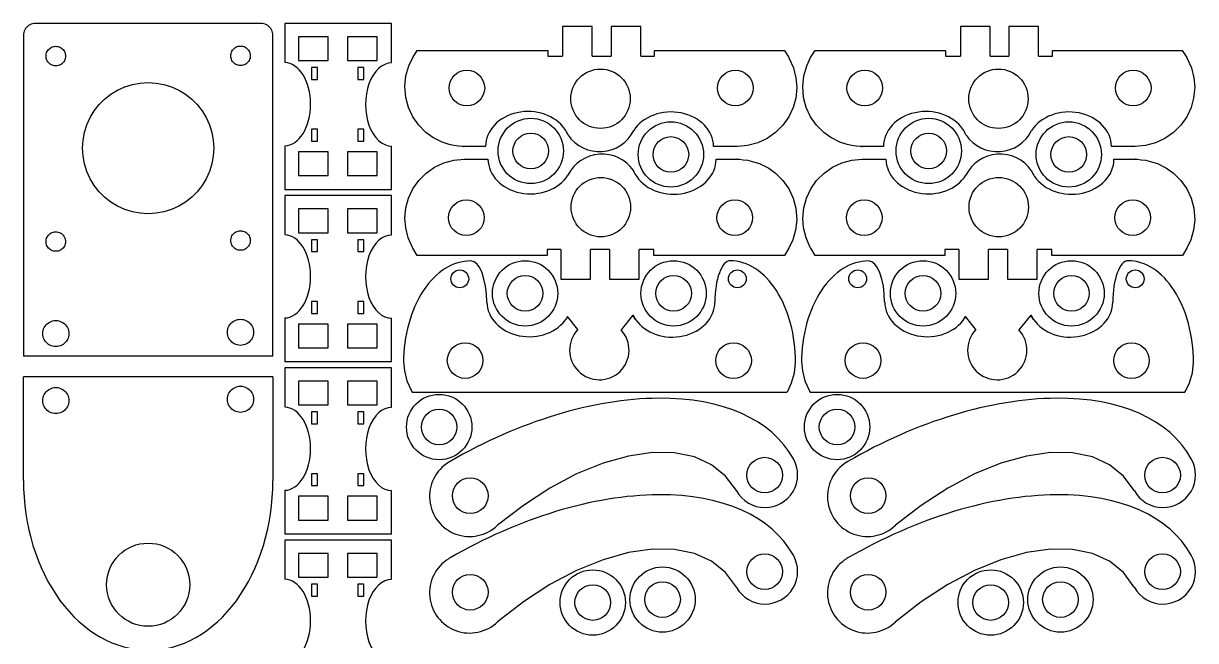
# Model space of a CAD drawing. Extents: x 3 to 202, y 2 to 289.
# Drawn here: x 3 to 200.4, y 185.4 to 289.3 of the extents above; entities that cross this region are included whole.
import ezdxf

# ---------------------------------------------------------------- set-up
doc = ezdxf.new("R2010")
doc.units = 0
doc.header["$MEASUREMENT"] = 0
doc.layers.get('0').update_dxf_attribs({"linetype": 'CONTINUOUS'})

msp = doc.modelspace()

# ---------------------------------------------------------------- linework, layer by layer
at = {"color": 7, "linetype": 'CONTINUOUS'}
for p, q in [((3.23, 288.23), (3.13, 288.01)), ((3.35, 288.44), (3.23, 288.23)), ((3.5, 288.63), (3.35, 288.44)), ((3.67, 288.8), (3.5, 288.63)), ((3.86, 288.95), (3.67, 288.8)), ((4.07, 289.07), (3.86, 288.95)), ((4.29, 289.17), (4.07, 289.07)), ((4.52, 289.24), (4.29, 289.17)), ((4.76, 289.29), (4.52, 289.24)), ((5, 289.29), (4.76, 289.29)), ((43, 289.3), (5, 289.29)), ((43.24, 289.29), (43, 289.3)), ((43.48, 289.24), (43.24, 289.29)), ((43.71, 289.17), (43.48, 289.24)), ((43.93, 289.07), (43.71, 289.17)), ((44.14, 288.95), (43.93, 289.07)), ((44.33, 288.8), (44.14, 288.95)), ((44.5, 288.63), (44.33, 288.8)), ((44.65, 288.44), (44.5, 288.63)), ((44.77, 288.23), (44.65, 288.44)), ((44.87, 288.01), (44.77, 288.23)), ((3.01, 287.54), (3, 287.3)), ((3, 287.3), (3, 233.3)), ((3.06, 287.78), (3.01, 287.54)), ((3.13, 288.01), (3.06, 287.78)), ((44.94, 287.78), (44.87, 288.01)), ((44.99, 287.54), (44.94, 287.78)), ((45, 287.3), (44.99, 287.54)), ((45, 233.3), (45, 287.3)), ((47, 268.7), (47, 261.29)), ((65, 261.29), (65, 268.65)), ((65, 261.29), (47, 261.29)), ((47, 239.71), (47, 232.3)), ((65, 232.3), (65, 239.67)), ((94.48, 239.68), (94.61, 239.94)), ((96.36, 237.76), (94.61, 239.94)), ((105.62, 240.21), (103.62, 237.71)), ((106.06, 239.46), (105.62, 240.21)), ((161.48, 239.68), (161.61, 239.94)), ((163.36, 237.76), (161.61, 239.94)), ((172.62, 240.21), (170.62, 237.71)), ((173.06, 239.46), (172.62, 240.21)), ((45, 233.3), (3, 233.3)), ((65, 232.3), (47, 232.3)), ((67.02, 232.38), (67.15, 230.83)), ((132.82, 230.47), (133, 232.2)), ((134.02, 232.38), (134.15, 230.83)), ((199.82, 230.47), (200, 232.2)), ((45, 229.8), (3, 229.8)), ((3, 212.35), (3, 229.8)), ((45, 229.8), (45, 212.3)), ((67.15, 230.83), (67.57, 229.14)), ((67.57, 229.14), (68.28, 227.55)), ((132.33, 228.8), (132.82, 230.47)), ((134.15, 230.83), (134.57, 229.14)), ((134.57, 229.14), (135.28, 227.55)), ((199.33, 228.8), (199.82, 230.47)), ((68.28, 227.55), (68.36, 227.38)), ((68.36, 227.38), (68.48, 227.19)), ((68.48, 227.19), (93.28, 227.19)), ((93.28, 227.19), (98.28, 227.19)), ((98.28, 227.19), (106.46, 227.19)), ((106.46, 227.19), (108.95, 227.19)), ((108.95, 227.19), (131.55, 227.19)), ((131.55, 227.19), (131.68, 227.38)), ((131.68, 227.38), (132.33, 228.8)), ((135.28, 227.55), (135.36, 227.38)), ((135.36, 227.38), (135.48, 227.19)), ((135.48, 227.19), (160.28, 227.19)), ((160.28, 227.19), (165.28, 227.19)), ((165.28, 227.19), (173.46, 227.19)), ((173.46, 227.19), (175.95, 227.19)), ((175.95, 227.19), (198.55, 227.19)), ((198.55, 227.19), (198.68, 227.38)), ((198.68, 227.38), (199.33, 228.8)), ((47, 210.7), (47, 203.29)), ((65, 203.29), (65, 210.66)), ((65, 203.29), (47, 203.29))]:
    msp.add_line(p, q, dxfattribs=at)
at = {"linetype": 'CONTINUOUS'}
for p, q in [((98.76, 284.77), (98.76, 288.76)), ((106.94, 283.77), (106.94, 288.77)), ((165.76, 284.77), (165.76, 288.76)), ((173.94, 283.77), (173.94, 288.77)), ((98.76, 283.77), (98.76, 284.77)), ((101.94, 284.77), (101.94, 283.77)), ((109.27, 284.77), (131.12, 284.77)), ((131.12, 284.77), (131.87, 283.58)), ((165.76, 283.77), (165.76, 284.77)), ((168.94, 284.77), (168.94, 283.77)), ((176.27, 284.77), (198.12, 284.77)), ((198.12, 284.77), (198.87, 283.58)), ((98.76, 283.77), (101.94, 283.77)), ((131.87, 283.58), (131.95, 283.41)), ((131.95, 283.41), (132.65, 281.82)), ((165.76, 283.77), (168.94, 283.77)), ((198.87, 283.58), (198.95, 283.41)), ((198.95, 283.41), (199.65, 281.82)), ((132.65, 281.82), (133.07, 280.13)), ((199.65, 281.82), (200.07, 280.13)), ((133.07, 280.13), (133.21, 278.58)), ((133.21, 278.58), (133.09, 277.25)), ((200.07, 280.13), (200.21, 278.58)), ((200.21, 278.58), (200.09, 277.25)), ((133.03, 276.73), (132.6, 275.16)), ((133.09, 277.25), (133.03, 276.73)), ((200.03, 276.73), (199.6, 275.16)), ((200.09, 277.25), (200.03, 276.73)), ((132.6, 275.16), (131.87, 273.58)), ((199.6, 275.16), (198.87, 273.58)), ((131.87, 273.58), (130.87, 272.15)), ((198.87, 273.58), (197.87, 272.15)), ((94.72, 270.49), (94.7, 270.53)), ((94.72, 270.49), (94.72, 270.49)), ((129.64, 270.92), (128.21, 269.92)), ((130.87, 272.15), (129.64, 270.92)), ((161.72, 270.49), (161.7, 270.53)), ((161.72, 270.49), (161.72, 270.49)), ((196.64, 270.92), (195.21, 269.92)), ((197.87, 272.15), (196.64, 270.92)), ((77.13, 268.58), (77.21, 268.58)), ((80.81, 268.58), (77.13, 268.58)), ((123.21, 268.58), (119.21, 268.58)), ((124.94, 268.73), (123.21, 268.58)), ((126.63, 269.18), (124.94, 268.73)), ((128.21, 269.92), (126.63, 269.18)), ((144.13, 268.58), (144.21, 268.58)), ((147.81, 268.58), (144.13, 268.58)), ((190.21, 268.58), (186.21, 268.58)), ((191.94, 268.73), (190.21, 268.58)), ((193.63, 269.18), (191.94, 268.73)), ((195.21, 269.92), (193.63, 269.18)), ((75.49, 266.28), (77.22, 266.44)), ((77.22, 266.44), (81.22, 266.44)), ((123.3, 266.43), (123.22, 266.44)), ((142.49, 266.28), (144.22, 266.44)), ((144.22, 266.44), (148.22, 266.44)), ((190.3, 266.43), (190.22, 266.44)), ((70.8, 264.1), (72.22, 265.1)), ((72.22, 265.1), (73.8, 265.83)), ((73.8, 265.83), (75.49, 266.28)), ((105.71, 264.52), (105.71, 264.52)), ((105.71, 264.52), (105.73, 264.49)), ((119.62, 266.43), (123.3, 266.43)), ((137.8, 264.1), (139.22, 265.1)), ((139.22, 265.1), (140.8, 265.83)), ((140.8, 265.83), (142.49, 266.28)), ((172.71, 264.52), (172.71, 264.52)), ((172.71, 264.52), (172.73, 264.49)), ((186.62, 266.43), (190.3, 266.43)), ((68.56, 261.44), (69.56, 262.86)), ((69.56, 262.86), (70.8, 264.1)), ((135.56, 261.44), (136.56, 262.86)), ((136.56, 262.86), (137.8, 264.1)), ((67.83, 259.86), (68.56, 261.44)), ((134.83, 259.86), (135.56, 261.44)), ((67.41, 258.28), (67.83, 259.86)), ((134.41, 258.28), (134.83, 259.86)), ((67.22, 256.44), (67.34, 257.76)), ((67.34, 257.76), (67.41, 258.28)), ((134.22, 256.44), (134.34, 257.76)), ((134.34, 257.76), (134.41, 258.28)), ((67.36, 254.88), (67.22, 256.44)), ((67.78, 253.19), (67.36, 254.88)), ((134.36, 254.88), (134.22, 256.44)), ((134.78, 253.19), (134.36, 254.88)), ((68.49, 251.6), (67.78, 253.19)), ((135.49, 251.6), (134.78, 253.19)), ((68.56, 251.44), (68.49, 251.6)), ((69.31, 250.24), (68.56, 251.44)), ((93.49, 251.24), (93.49, 246.24)), ((101.67, 251.24), (98.49, 251.24)), ((98.49, 250.24), (98.49, 251.24)), ((101.67, 251.24), (101.67, 250.24)), ((135.56, 251.44), (135.49, 251.6)), ((136.31, 250.24), (135.56, 251.44)), ((160.49, 251.24), (160.49, 246.24)), ((168.67, 251.24), (165.49, 251.24)), ((165.49, 250.24), (165.49, 251.24)), ((168.67, 251.24), (168.67, 250.24)), ((91.16, 250.24), (69.31, 250.24)), ((101.67, 250.24), (101.67, 246.25)), ((158.16, 250.24), (136.31, 250.24)), ((168.67, 250.24), (168.67, 246.25)), ((74.62, 215.42), (74.65, 215.44)), ((141.62, 215.42), (141.65, 215.44)), ((123.04, 210.64), (123.07, 210.58)), ((190.04, 210.64), (190.07, 210.58)), ((74.62, 199.17), (74.65, 199.19)), ((141.62, 199.17), (141.65, 199.19)), ((123.04, 194.39), (123.07, 194.34)), ((190.04, 194.39), (190.07, 194.34))]:
    msp.add_line(p, q, dxfattribs=at)
at = {"color": 142, "linetype": 'CONTINUOUS'}
for p, q in [((6.85, 284.19), (6.91, 284.38)), ((6.91, 284.38), (6.99, 284.56)), ((6.99, 284.56), (7.09, 284.73)), ((7.09, 284.73), (7.21, 284.89)), ((7.21, 284.89), (7.36, 285.03)), ((7.36, 285.03), (7.51, 285.16)), ((7.51, 285.16), (7.68, 285.26)), ((7.68, 285.26), (7.86, 285.34)), ((7.86, 285.34), (8.06, 285.4)), ((8.06, 285.4), (8.25, 285.44)), ((8.25, 285.44), (8.45, 285.45)), ((8.45, 285.45), (8.65, 285.44)), ((8.65, 285.44), (8.84, 285.4)), ((8.84, 285.4), (9.04, 285.34)), ((9.04, 285.34), (9.22, 285.26)), ((9.22, 285.26), (9.39, 285.16)), ((9.39, 285.16), (9.54, 285.03)), ((9.54, 285.03), (9.69, 284.89)), ((9.69, 284.89), (9.81, 284.73)), ((9.81, 284.73), (9.91, 284.56)), ((9.91, 284.56), (9.99, 284.38)), ((9.99, 284.38), (10.05, 284.19)), ((37.91, 284.05), (37.95, 284.24)), ((37.95, 284.24), (38.01, 284.44)), ((38.01, 284.44), (38.09, 284.62)), ((38.09, 284.62), (38.19, 284.79)), ((38.19, 284.79), (38.31, 284.94)), ((38.31, 284.94), (38.46, 285.09)), ((38.46, 285.09), (38.61, 285.21)), ((38.61, 285.21), (38.78, 285.31)), ((38.78, 285.31), (38.96, 285.39)), ((38.96, 285.39), (39.16, 285.45)), ((39.16, 285.45), (39.35, 285.49)), ((39.35, 285.49), (39.55, 285.5)), ((39.55, 285.5), (39.75, 285.49)), ((39.75, 285.49), (39.94, 285.45)), ((39.94, 285.45), (40.14, 285.39)), ((40.14, 285.39), (40.32, 285.31)), ((40.32, 285.31), (40.49, 285.21)), ((40.49, 285.21), (40.64, 285.09)), ((40.64, 285.09), (40.79, 284.94)), ((40.79, 284.94), (40.91, 284.79)), ((40.91, 284.79), (41.01, 284.62)), ((41.01, 284.62), (41.09, 284.44)), ((41.09, 284.44), (41.15, 284.24)), ((41.15, 284.24), (41.19, 284.05)), ((6.8, 283.8), (6.81, 284)), ((6.81, 283.6), (6.8, 283.8)), ((6.81, 284), (6.85, 284.19)), ((6.85, 283.4), (6.81, 283.6)), ((6.91, 283.21), (6.85, 283.4)), ((6.99, 283.03), (6.91, 283.21)), ((7.09, 282.86), (6.99, 283.03)), ((7.21, 282.7), (7.09, 282.86)), ((7.36, 282.56), (7.21, 282.7)), ((7.51, 282.44), (7.36, 282.56)), ((7.68, 282.34), (7.51, 282.44)), ((7.86, 282.25), (7.68, 282.34)), ((8.06, 282.2), (7.86, 282.25)), ((9.04, 282.25), (8.84, 282.2)), ((9.22, 282.34), (9.04, 282.25)), ((9.39, 282.44), (9.22, 282.34)), ((9.54, 282.56), (9.39, 282.44)), ((9.69, 282.7), (9.54, 282.56)), ((9.81, 282.86), (9.69, 282.7)), ((9.91, 283.03), (9.81, 282.86)), ((9.99, 283.21), (9.91, 283.03)), ((10.05, 283.4), (9.99, 283.21)), ((10.05, 284.19), (10.09, 284)), ((10.09, 283.6), (10.05, 283.4)), ((10.09, 284), (10.1, 283.8)), ((10.1, 283.8), (10.09, 283.6)), ((37.9, 283.85), (37.91, 284.05)), ((37.91, 283.65), (37.9, 283.85)), ((37.95, 283.46), (37.91, 283.65)), ((38.01, 283.26), (37.95, 283.46)), ((38.09, 283.08), (38.01, 283.26)), ((38.19, 282.91), (38.09, 283.08)), ((38.31, 282.76), (38.19, 282.91)), ((38.46, 282.61), (38.31, 282.76)), ((38.61, 282.49), (38.46, 282.61)), ((38.78, 282.39), (38.61, 282.49)), ((38.96, 282.31), (38.78, 282.39)), ((39.16, 282.25), (38.96, 282.31)), ((39.35, 282.21), (39.16, 282.25)), ((39.94, 282.25), (39.75, 282.21)), ((40.14, 282.31), (39.94, 282.25)), ((40.32, 282.39), (40.14, 282.31)), ((40.49, 282.49), (40.32, 282.39)), ((40.64, 282.61), (40.49, 282.49)), ((40.79, 282.76), (40.64, 282.61)), ((40.91, 282.91), (40.79, 282.76)), ((41.01, 283.08), (40.91, 282.91)), ((41.09, 283.26), (41.01, 283.08)), ((41.15, 283.46), (41.09, 283.26)), ((41.19, 283.65), (41.15, 283.46)), ((41.19, 284.05), (41.2, 283.85)), ((41.2, 283.85), (41.19, 283.65)), ((8.25, 282.16), (8.06, 282.2)), ((8.45, 282.15), (8.25, 282.16)), ((8.65, 282.16), (8.45, 282.15)), ((8.84, 282.2), (8.65, 282.16)), ((39.55, 282.2), (39.35, 282.21)), ((39.75, 282.21), (39.55, 282.2)), ((18.86, 278.08), (20.08, 278.63)), ((20.08, 278.63), (21.36, 279.03)), ((21.36, 279.03), (22.67, 279.27)), ((22.67, 279.27), (24, 279.35)), ((24, 279.35), (25.33, 279.27)), ((25.33, 279.27), (26.64, 279.03)), ((26.64, 279.03), (27.92, 278.63)), ((27.92, 278.63), (29.14, 278.08)), ((15.73, 275.63), (16.67, 276.57)), ((16.67, 276.57), (17.72, 277.39)), ((17.72, 277.39), (18.86, 278.08)), ((29.14, 278.08), (30.28, 277.39)), ((30.28, 277.39), (31.33, 276.57)), ((31.33, 276.57), (32.27, 275.63)), ((14.22, 273.44), (14.91, 274.58)), ((14.91, 274.58), (15.73, 275.63)), ((32.27, 275.63), (33.09, 274.58)), ((33.09, 274.58), (33.78, 273.44)), ((13.67, 272.22), (14.22, 273.44)), ((33.78, 273.44), (34.33, 272.22)), ((13.03, 269.63), (13.27, 270.94)), ((13.27, 270.94), (13.67, 272.22)), ((34.33, 272.22), (34.73, 270.94)), ((34.73, 270.94), (34.97, 269.63)), ((12.95, 268.3), (13.03, 269.63)), ((34.97, 269.63), (35.05, 268.3)), ((13.03, 266.97), (12.95, 268.3)), ((13.27, 265.66), (13.03, 266.97)), ((34.97, 266.97), (34.73, 265.66)), ((35.05, 268.3), (34.97, 266.97)), ((13.67, 264.38), (13.27, 265.66)), ((34.73, 265.66), (34.33, 264.38)), ((14.22, 263.16), (13.67, 264.38)), ((14.91, 262.02), (14.22, 263.16)), ((33.78, 263.16), (33.09, 262.02)), ((34.33, 264.38), (33.78, 263.16)), ((15.73, 260.97), (14.91, 262.02)), ((16.67, 260.03), (15.73, 260.97)), ((32.27, 260.97), (31.33, 260.03)), ((33.09, 262.02), (32.27, 260.97)), ((17.72, 259.21), (16.67, 260.03)), ((18.86, 258.52), (17.72, 259.21)), ((30.28, 259.21), (29.14, 258.52)), ((31.33, 260.03), (30.28, 259.21)), ((20.08, 257.97), (18.86, 258.52)), ((21.36, 257.57), (20.08, 257.97)), ((22.67, 257.33), (21.36, 257.57)), ((24, 257.25), (22.67, 257.33)), ((25.33, 257.33), (24, 257.25)), ((26.64, 257.57), (25.33, 257.33)), ((27.92, 257.97), (26.64, 257.57)), ((29.14, 258.52), (27.92, 257.97)), ((6.8, 252.58), (6.81, 252.78)), ((6.81, 252.78), (6.85, 252.97)), ((6.85, 252.97), (6.91, 253.16)), ((6.91, 253.16), (6.99, 253.34)), ((6.99, 253.34), (7.09, 253.51)), ((7.09, 253.51), (7.21, 253.67)), ((7.21, 253.67), (7.36, 253.81)), ((7.36, 253.81), (7.51, 253.93)), ((7.51, 253.93), (7.68, 254.04)), ((7.68, 254.04), (7.86, 254.12)), ((7.86, 254.12), (8.06, 254.18)), ((8.06, 254.18), (8.25, 254.21)), ((8.25, 254.21), (8.45, 254.23)), ((8.45, 254.23), (8.65, 254.21)), ((8.65, 254.21), (8.84, 254.18)), ((8.84, 254.18), (9.04, 254.12)), ((9.04, 254.12), (9.22, 254.04)), ((9.22, 254.04), (9.39, 253.93)), ((9.39, 253.93), (9.54, 253.81)), ((9.54, 253.81), (9.69, 253.67)), ((9.69, 253.67), (9.81, 253.51)), ((9.81, 253.51), (9.99, 253.16)), ((9.99, 253.16), (10.05, 252.97)), ((10.05, 252.97), (10.09, 252.78)), ((10.09, 252.78), (10.1, 252.58)), ((37.9, 252.75), (37.91, 252.95)), ((37.91, 252.55), (37.9, 252.75)), ((37.91, 252.95), (37.95, 253.14)), ((37.95, 253.14), (38.01, 253.34)), ((38.01, 253.34), (38.09, 253.52)), ((38.09, 253.52), (38.19, 253.69)), ((38.19, 253.69), (38.31, 253.84)), ((38.31, 253.84), (38.46, 253.99)), ((38.46, 253.99), (38.61, 254.11)), ((38.61, 254.11), (38.78, 254.21)), ((38.78, 254.21), (38.96, 254.29)), ((38.96, 254.29), (39.16, 254.35)), ((39.16, 254.35), (39.35, 254.39)), ((39.35, 254.39), (39.55, 254.4)), ((39.55, 254.4), (39.75, 254.39)), ((39.75, 254.39), (39.94, 254.35)), ((39.94, 254.35), (40.14, 254.29)), ((40.14, 254.29), (40.32, 254.21)), ((40.32, 254.21), (40.49, 254.11)), ((40.49, 254.11), (40.64, 253.99)), ((40.64, 253.99), (40.79, 253.84)), ((40.79, 253.84), (40.91, 253.69)), ((40.91, 253.69), (41.01, 253.52)), ((41.01, 253.52), (41.09, 253.34)), ((41.09, 253.34), (41.15, 253.14)), ((41.15, 253.14), (41.19, 252.95)), ((41.19, 252.95), (41.2, 252.75)), ((41.2, 252.75), (41.19, 252.55)), ((6.81, 252.38), (6.8, 252.58)), ((6.85, 252.18), (6.81, 252.38)), ((6.91, 251.99), (6.85, 252.18)), ((6.99, 251.81), (6.91, 251.99)), ((7.09, 251.64), (6.99, 251.81)), ((7.21, 251.48), (7.09, 251.64)), ((7.36, 251.34), (7.21, 251.48)), ((7.51, 251.22), (7.36, 251.34)), ((7.68, 251.12), (7.51, 251.22)), ((7.86, 251.03), (7.68, 251.12)), ((8.06, 250.97), (7.86, 251.03)), ((8.25, 250.94), (8.06, 250.97)), ((8.45, 250.93), (8.25, 250.94)), ((8.65, 250.94), (8.45, 250.93)), ((8.84, 250.97), (8.65, 250.94)), ((9.04, 251.03), (8.84, 250.97)), ((9.22, 251.12), (9.04, 251.03)), ((9.39, 251.22), (9.22, 251.12)), ((9.54, 251.34), (9.39, 251.22)), ((9.69, 251.48), (9.54, 251.34)), ((9.81, 251.64), (9.69, 251.48)), ((9.91, 251.81), (9.81, 251.64)), ((9.99, 251.99), (9.91, 251.81)), ((10.05, 252.18), (9.99, 251.99)), ((10.09, 252.38), (10.05, 252.18)), ((10.1, 252.58), (10.09, 252.38)), ((37.95, 252.36), (37.91, 252.55)), ((38.01, 252.16), (37.95, 252.36)), ((38.09, 251.98), (38.01, 252.16)), ((38.19, 251.81), (38.09, 251.98)), ((38.31, 251.66), (38.19, 251.81)), ((38.46, 251.51), (38.31, 251.66)), ((38.61, 251.39), (38.46, 251.51)), ((38.78, 251.29), (38.61, 251.39)), ((38.96, 251.21), (38.78, 251.29)), ((39.16, 251.15), (38.96, 251.21)), ((39.35, 251.11), (39.16, 251.15)), ((39.55, 251.1), (39.35, 251.11)), ((39.75, 251.11), (39.55, 251.1)), ((39.94, 251.15), (39.75, 251.11)), ((40.14, 251.21), (39.94, 251.15)), ((40.32, 251.29), (40.14, 251.21)), ((40.49, 251.39), (40.32, 251.29)), ((40.64, 251.51), (40.49, 251.39)), ((40.79, 251.66), (40.64, 251.51)), ((40.91, 251.81), (40.79, 251.66)), ((41.01, 251.98), (40.91, 251.81)), ((41.09, 252.16), (41.01, 251.98)), ((41.15, 252.36), (41.09, 252.16)), ((41.19, 252.55), (41.15, 252.36)), ((6.99, 238.73), (7.2, 238.89)), ((7.2, 238.89), (7.43, 239.03)), ((7.43, 239.03), (7.67, 239.14)), ((7.67, 239.14), (7.92, 239.22)), ((7.92, 239.22), (8.18, 239.27)), ((8.18, 239.27), (8.45, 239.28)), ((8.45, 239.28), (8.72, 239.27)), ((8.72, 239.27), (8.98, 239.22)), ((8.98, 239.22), (9.23, 239.14)), ((9.23, 239.14), (9.47, 239.03)), ((9.47, 239.03), (9.7, 238.89)), ((9.7, 238.89), (9.91, 238.73)), ((37.9, 238.76), (38.09, 238.95)), ((38.09, 238.95), (38.3, 239.11)), ((38.3, 239.11), (38.53, 239.25)), ((38.53, 239.25), (38.77, 239.36)), ((38.77, 239.36), (39.02, 239.44)), ((39.02, 239.44), (39.28, 239.48)), ((39.28, 239.48), (39.55, 239.5)), ((39.55, 239.5), (39.82, 239.48)), ((39.82, 239.48), (40.08, 239.44)), ((40.08, 239.44), (40.33, 239.36)), ((40.33, 239.36), (40.57, 239.25)), ((40.57, 239.25), (40.8, 239.11)), ((40.8, 239.11), (41.01, 238.95)), ((41.01, 238.95), (41.2, 238.76)), ((6.25, 237.08), (6.27, 237.35)), ((6.27, 236.82), (6.25, 237.08)), ((6.27, 237.35), (6.31, 237.61)), ((6.31, 237.61), (6.39, 237.86)), ((6.39, 237.86), (6.5, 238.1)), ((6.5, 238.1), (6.64, 238.33)), ((6.64, 238.33), (6.8, 238.54)), ((6.8, 238.54), (6.99, 238.73)), ((9.91, 238.73), (10.1, 238.54)), ((10.1, 238.54), (10.26, 238.33)), ((10.26, 238.33), (10.4, 238.1)), ((10.4, 238.1), (10.51, 237.86)), ((10.51, 237.86), (10.59, 237.61)), ((10.59, 237.61), (10.63, 237.35)), ((10.63, 237.35), (10.65, 237.08)), ((10.65, 237.08), (10.63, 236.82)), ((37.35, 237.3), (37.37, 237.57)), ((37.37, 237.03), (37.35, 237.3)), ((37.37, 237.57), (37.41, 237.83)), ((37.41, 236.77), (37.37, 237.03)), ((37.41, 237.83), (37.49, 238.08)), ((37.49, 238.08), (37.6, 238.32)), ((37.6, 238.32), (37.74, 238.55)), ((37.74, 238.55), (37.9, 238.76)), ((41.2, 238.76), (41.36, 238.55)), ((41.36, 238.55), (41.5, 238.32)), ((41.5, 238.32), (41.61, 238.08)), ((41.61, 238.08), (41.69, 237.83)), ((41.69, 237.83), (41.73, 237.57)), ((41.73, 237.03), (41.69, 236.77)), ((41.73, 237.57), (41.75, 237.3)), ((41.75, 237.3), (41.73, 237.03)), ((6.31, 236.56), (6.27, 236.82)), ((6.39, 236.3), (6.31, 236.56)), ((6.5, 236.06), (6.39, 236.3)), ((6.64, 235.83), (6.5, 236.06)), ((6.8, 235.62), (6.64, 235.83)), ((6.99, 235.44), (6.8, 235.62)), ((7.2, 235.27), (6.99, 235.44)), ((7.43, 235.13), (7.2, 235.27)), ((7.67, 235.02), (7.43, 235.13)), ((7.92, 234.95), (7.67, 235.02)), ((8.18, 234.9), (7.92, 234.95)), ((8.45, 234.88), (8.18, 234.9)), ((8.72, 234.9), (8.45, 234.88)), ((8.98, 234.95), (8.72, 234.9)), ((9.23, 235.02), (8.98, 234.95)), ((9.47, 235.13), (9.23, 235.02)), ((9.7, 235.27), (9.47, 235.13)), ((9.91, 235.44), (9.7, 235.27)), ((10.1, 235.62), (9.91, 235.44)), ((10.26, 235.83), (10.1, 235.62)), ((10.4, 236.06), (10.26, 235.83)), ((10.51, 236.3), (10.4, 236.06)), ((10.59, 236.56), (10.51, 236.3)), ((10.63, 236.82), (10.59, 236.56)), ((37.49, 236.52), (37.41, 236.77)), ((37.6, 236.28), (37.49, 236.52)), ((37.74, 236.05), (37.6, 236.28)), ((37.9, 235.84), (37.74, 236.05)), ((38.09, 235.65), (37.9, 235.84)), ((38.3, 235.49), (38.09, 235.65)), ((38.53, 235.35), (38.3, 235.49)), ((38.77, 235.24), (38.53, 235.35)), ((39.02, 235.16), (38.77, 235.24)), ((39.28, 235.12), (39.02, 235.16)), ((39.55, 235.1), (39.28, 235.12)), ((39.82, 235.12), (39.55, 235.1)), ((40.08, 235.16), (39.82, 235.12)), ((40.33, 235.24), (40.08, 235.16)), ((40.57, 235.35), (40.33, 235.24)), ((40.8, 235.49), (40.57, 235.35)), ((41.01, 235.65), (40.8, 235.49)), ((41.2, 235.84), (41.01, 235.65)), ((41.36, 236.05), (41.2, 235.84)), ((41.5, 236.28), (41.36, 236.05)), ((41.61, 236.52), (41.5, 236.28)), ((41.69, 236.77), (41.61, 236.52))]:
    msp.add_line(p, q, dxfattribs=at)
at = {"linetype": 'CONTINUOUS'}
for points in [[(65, 282.7), (65, 289.3), (47, 289.3), (47, 282.75), (47, 282.75), (47, 282.75)], [(98.76, 288.76), (93.76, 288.76), (93.76, 283.77), (93.76, 283.77), (93.76, 283.77)], [(106.94, 288.77), (101.94, 288.77), (101.94, 284.77), (101.94, 284.77), (101.94, 284.77)], [(165.76, 288.76), (160.76, 288.76), (160.76, 283.77), (160.76, 283.77), (160.76, 283.77)], [(173.94, 288.77), (168.94, 288.77), (168.94, 284.77), (168.94, 284.77), (168.94, 284.77)], [(77.13, 268.58), (76.86, 268.58), (76.25, 268.66), (75.47, 268.73), (74.71, 268.93), (73.48, 269.31), (71.95, 270.1), (70.78, 270.92), (69.55, 272.15), (68.55, 273.58), (67.81, 275.16), (67.36, 276.84), (67.22, 278.76), (67.41, 280.49), (67.89, 282.16), (68.55, 283.58), (69.29, 284.77), (91.27, 284.77), (91.27, 284.77), (91.27, 284.77)], [(91.27, 284.77), (91.27, 283.77), (93.76, 283.77), (93.76, 283.77), (93.76, 283.77)], [(106.94, 283.77), (109.27, 283.77), (109.27, 284.77), (109.27, 284.77), (109.27, 284.77)], [(144.13, 268.58), (143.86, 268.58), (143.25, 268.66), (142.47, 268.73), (141.71, 268.93), (140.48, 269.31), (138.95, 270.1), (137.78, 270.92), (136.55, 272.15), (135.55, 273.58), (134.81, 275.16), (134.36, 276.84), (134.22, 278.76), (134.41, 280.49), (134.89, 282.16), (135.55, 283.58), (136.29, 284.77), (158.27, 284.77), (158.27, 284.77), (158.27, 284.77)], [(158.27, 284.77), (158.27, 283.77), (160.76, 283.77), (160.76, 283.77), (160.76, 283.77)], [(173.94, 283.77), (176.27, 283.77), (176.27, 284.77), (176.27, 284.77), (176.27, 284.77)], [(123.3, 266.43), (123.57, 266.43), (124.18, 266.35), (124.96, 266.28), (125.72, 266.08), (126.96, 265.7), (128.49, 264.91), (129.65, 264.1), (130.88, 262.86), (131.88, 261.44), (132.62, 259.86), (133.07, 258.17), (133.21, 256.25), (133.02, 254.52), (132.54, 252.85), (131.88, 251.44), (131.14, 250.24), (109.16, 250.24), (109.16, 250.24), (109.16, 250.24)], [(190.3, 266.43), (190.57, 266.43), (191.18, 266.35), (191.96, 266.28), (192.72, 266.08), (193.96, 265.7), (195.49, 264.91), (196.65, 264.1), (197.88, 262.86), (198.88, 261.44), (199.62, 259.86), (200.07, 258.17), (200.21, 256.25), (200.02, 254.52), (199.54, 252.85), (198.88, 251.44), (198.14, 250.24), (176.16, 250.24), (176.16, 250.24), (176.16, 250.24)], [(65, 253.71), (65, 260.31), (47, 260.31), (47, 253.76), (47, 253.76), (47, 253.76)], [(93.49, 251.24), (91.16, 251.24), (91.16, 250.24), (91.16, 250.24), (91.16, 250.24)], [(101.67, 246.25), (106.67, 246.25), (106.67, 251.24), (106.67, 251.24), (106.67, 251.24)], [(109.16, 250.24), (109.16, 251.24), (106.67, 251.24), (106.67, 251.24), (106.67, 251.24)], [(160.49, 251.24), (158.16, 251.24), (158.16, 250.24), (158.16, 250.24), (158.16, 250.24)], [(168.67, 246.25), (173.67, 246.25), (173.67, 251.24), (173.67, 251.24), (173.67, 251.24)], [(176.16, 250.24), (176.16, 251.24), (173.67, 251.24), (173.67, 251.24), (173.67, 251.24)], [(93.49, 246.24), (98.49, 246.24), (98.49, 250.24), (98.49, 250.24), (98.49, 250.24)], [(160.49, 246.24), (165.49, 246.24), (165.49, 250.24), (165.49, 250.24), (165.49, 250.24)], [(65, 224.71), (65, 231.31), (47, 231.31), (47, 224.75), (47, 224.75), (47, 224.75)], [(74.83, 215.55), (74.65, 215.44), (74.65, 215.44), (74.65, 215.44)], [(123.04, 210.64), (121.23, 213.1), (118.86, 215.01), (115.98, 216.31), (112.64, 217), (108.91, 217.05), (104.87, 216.46), (100.59, 215.25), (96.15, 213.44), (91.66, 211.06), (87.18, 208.16), (82.82, 204.81), (82.82, 204.81), (82.82, 204.81)], [(141.83, 215.55), (141.65, 215.44), (141.65, 215.44), (141.65, 215.44)], [(190.04, 210.64), (188.23, 213.1), (185.86, 215.01), (182.98, 216.31), (179.64, 217), (175.91, 217.05), (171.87, 216.46), (167.59, 215.25), (163.15, 213.44), (158.66, 211.06), (154.18, 208.16), (149.82, 204.81), (149.82, 204.81), (149.82, 204.81)], [(65, 195.71), (65, 202.31), (47, 202.31), (47, 195.76), (47, 195.76), (47, 195.76)], [(123.04, 194.39), (121.23, 196.86), (118.86, 198.76), (115.98, 200.07), (112.64, 200.75), (108.91, 200.8), (104.87, 200.21), (100.59, 199), (96.15, 197.19), (91.66, 194.81), (87.18, 191.92), (82.82, 188.56), (82.82, 188.56), (82.82, 188.56)], [(190.04, 194.39), (188.23, 196.86), (185.86, 198.76), (182.98, 200.07), (179.64, 200.75), (175.91, 200.8), (171.87, 200.21), (167.59, 199), (163.15, 197.19), (158.66, 194.81), (154.18, 191.92), (149.82, 188.56), (149.82, 188.56), (149.82, 188.56)], [(74.83, 199.3), (74.65, 199.19), (74.65, 199.19), (74.65, 199.19)], [(141.83, 199.3), (141.65, 199.19), (141.65, 199.19), (141.65, 199.19)]]:
    msp.add_lwpolyline(points, dxfattribs=at)
at = {"color": 142, "linetype": 'CONTINUOUS'}
for points in [[(49.29, 283.06), (54.29, 283.06), (54.29, 287.06), (49.29, 287.06)], [(57.54, 283.06), (62.54, 283.06), (62.54, 287.06), (57.54, 287.06)], [(51.5, 281.88), (51.5, 279.88), (52.5, 279.88), (52.5, 281.88)], [(59.3, 281.88), (59.3, 279.88), (60.3, 279.88), (60.3, 281.88)], [(51.5, 271.48), (51.5, 269.48), (52.5, 269.48), (52.5, 271.48)], [(59.3, 271.48), (59.3, 269.48), (60.3, 269.48), (60.3, 271.48)], [(49.29, 263.68), (54.29, 263.68), (54.29, 267.68), (49.29, 267.68)], [(57.54, 263.68), (62.54, 263.68), (62.54, 267.68), (57.54, 267.68)], [(49.29, 254.07), (54.29, 254.07), (54.29, 258.07), (49.29, 258.07)], [(57.54, 254.07), (62.54, 254.07), (62.54, 258.07), (57.54, 258.07)], [(51.5, 252.89), (51.5, 250.89), (52.5, 250.89), (52.5, 252.89)], [(59.3, 252.89), (59.3, 250.89), (60.3, 250.89), (60.3, 252.89)], [(51.5, 242.49), (51.5, 240.49), (52.5, 240.49), (52.5, 242.49)], [(59.3, 242.49), (59.3, 240.49), (60.3, 240.49), (60.3, 242.49)], [(49.29, 234.69), (54.29, 234.69), (54.29, 238.69), (49.29, 238.69)], [(57.54, 234.69), (62.54, 234.69), (62.54, 238.69), (57.54, 238.69)], [(49.29, 225.07), (54.29, 225.07), (54.29, 229.07), (49.29, 229.07)], [(57.54, 225.07), (62.54, 225.07), (62.54, 229.07), (57.54, 229.07)], [(7.43, 227.75), (7.67, 227.86), (7.92, 227.94), (8.18, 227.98), (8.45, 228), (8.72, 227.98), (8.98, 227.94), (9.23, 227.86), (9.47, 227.75), (9.7, 227.61), (9.91, 227.45), (10.1, 227.26), (10.26, 227.05), (10.4, 226.82), (10.51, 226.58), (10.59, 226.33), (10.63, 226.07), (10.65, 225.8), (10.63, 225.53), (10.59, 225.27), (10.51, 225.02), (10.4, 224.78), (10.26, 224.55), (10.1, 224.34), (9.91, 224.15), (9.7, 223.99), (9.47, 223.85), (9.23, 223.74), (8.98, 223.66), (8.72, 223.62), (8.45, 223.6), (8.18, 223.62), (7.92, 223.66), (7.67, 223.74), (7.43, 223.85), (7.2, 223.99), (6.99, 224.15), (6.8, 224.34), (6.64, 224.55), (6.5, 224.78), (6.39, 225.02), (6.31, 225.27), (6.27, 225.53), (6.25, 225.8), (6.27, 226.07), (6.31, 226.33), (6.39, 226.58), (6.5, 226.82), (6.64, 227.05), (6.8, 227.26), (6.99, 227.45), (7.2, 227.61)], [(37.49, 226.8), (37.6, 227.04), (37.74, 227.27), (37.9, 227.48), (38.09, 227.66), (38.3, 227.83), (38.53, 227.97), (38.77, 228.08), (39.02, 228.15), (39.28, 228.2), (39.55, 228.22), (39.82, 228.2), (40.08, 228.15), (40.33, 228.08), (40.57, 227.97), (40.8, 227.83), (41.01, 227.66), (41.2, 227.48), (41.36, 227.27), (41.5, 227.04), (41.61, 226.8), (41.69, 226.54), (41.73, 226.28), (41.75, 226.02), (41.73, 225.75), (41.69, 225.49), (41.61, 225.24), (41.5, 225), (41.36, 224.77), (41.2, 224.56), (41.01, 224.37), (40.8, 224.21), (40.57, 224.07), (40.33, 223.96), (40.08, 223.88), (39.82, 223.83), (39.55, 223.82), (39.28, 223.83), (39.02, 223.88), (38.77, 223.96), (38.53, 224.07), (38.3, 224.21), (38.09, 224.37), (37.9, 224.56), (37.74, 224.77), (37.6, 225), (37.49, 225.24), (37.41, 225.49), (37.37, 225.75), (37.35, 226.02), (37.37, 226.28), (37.41, 226.54)], [(51.5, 223.89), (51.5, 221.89), (52.5, 221.89), (52.5, 223.89)], [(59.3, 223.89), (59.3, 221.89), (60.3, 221.89), (60.3, 223.89)], [(51.5, 213.49), (51.5, 211.49), (52.5, 211.49), (52.5, 213.49)], [(59.3, 213.49), (59.3, 211.49), (60.3, 211.49), (60.3, 213.49)], [(49.29, 205.69), (54.29, 205.69), (54.29, 209.69), (49.29, 209.69)], [(57.54, 205.69), (62.54, 205.69), (62.54, 209.69), (57.54, 209.69)], [(49.29, 196.07), (54.29, 196.07), (54.29, 200.07), (49.29, 200.07)], [(57.54, 196.07), (62.54, 196.07), (62.54, 200.07), (57.54, 200.07)], [(51.5, 194.89), (51.5, 192.89), (52.5, 192.89), (52.5, 194.89)], [(59.3, 194.89), (59.3, 192.89), (60.3, 192.89), (60.3, 194.89)]]:
    msp.add_lwpolyline(points, close=True, dxfattribs=at)
for centre, radius in [((77.66, 278.43), 3), ((100.17, 276.62), 5), ((122.86, 278.43), 3), ((144.66, 278.43), 3), ((167.17, 276.62), 5), ((189.86, 278.43), 3), ((88.42, 267.83), 3), ((155.42, 267.83), 3), ((112.01, 267.24), 3), ((179.01, 267.24), 3), ((100.22, 258.37), 5), ((167.22, 258.37), 5), ((77.57, 256.59), 3), ((122.77, 256.59), 3), ((144.57, 256.59), 3), ((189.77, 256.59), 3), ((76.47, 246.3), 1.5), ((87.47, 243.85), 3), ((112.47, 243.85), 3), ((143.47, 246.3), 1.5), ((154.47, 243.85), 3), ((179.47, 243.85), 3), ((77.37, 232.54), 3), ((122.57, 232.53), 3), ((144.37, 232.54), 3), ((189.57, 232.53), 3), ((73, 221.35), 3), ((140, 221.35), 3), ((127.8, 213.25), 3), ((194.8, 213.25), 3), ((78.23, 209.78), 3), ((145.23, 209.78), 3), ((24, 194.8), 7), ((127.8, 197), 3), ((194.8, 197), 3), ((78.23, 193.53), 3), ((145.23, 193.53), 3), ((98.86, 191.8), 3), ((110.61, 192.3), 3), ((165.86, 191.8), 3), ((177.61, 192.3), 3)]:
    msp.add_circle(centre, radius, dxfattribs=at)
at = {"linetype": 'CONTINUOUS'}
for centre in [(88.42, 267.83), (112.01, 267.24), (155.42, 267.83), (179.01, 267.24), (87.47, 243.85), (112.47, 243.85), (154.47, 243.85), (179.47, 243.85), (73, 221.35), (140, 221.35), (110.61, 192.3), (177.61, 192.3), (98.86, 191.8), (165.86, 191.8)]:
    msp.add_circle(centre, 5.5, dxfattribs=at)
at = {"color": 7, "linetype": 'CONTINUOUS'}
for centre in [(123.2, 246.3), (190.2, 246.3)]:
    msp.add_circle(centre, 1.5, dxfattribs=at)
at = {"linetype": 'CONTINUOUS'}
for centre, radius, start, end in [((100.01, 274.11), 6.4, 214.3423, 333.7655), ((167.01, 274.11), 6.4, 214.3423, 333.7655), ((100.42, 260.91), 6.4, 34.3423, 153.7655), ((167.42, 260.91), 6.4, 34.3423, 153.7655), ((78.13, 209.66), 6.75, 121.4244, 314.0772), ((127.86, 213.29), 5.5, 209.4378, 29.7501), ((145.13, 209.66), 6.75, 121.4244, 314.0772), ((194.86, 213.29), 5.5, 209.4378, 29.7501), ((127.86, 213.29), 5.5, 208.7701, 209.4378), ((194.86, 213.29), 5.5, 208.7701, 209.4378), ((127.86, 197.04), 5.5, 209.4378, 29.7501), ((194.86, 197.04), 5.5, 209.4378, 29.7501), ((78.13, 193.41), 6.75, 121.4244, 314.0772), ((145.13, 193.41), 6.75, 121.4244, 314.0772), ((127.86, 197.04), 5.5, 208.7701, 209.4378), ((194.86, 197.04), 5.5, 208.7701, 209.4378)]:
    msp.add_arc(centre, radius, start, end, dxfattribs=at)
at = {"color": 7, "linetype": 'CONTINUOUS'}
for centre, radius, start, end in [((100.22, 236.86), 6.4, 151.1693, 153.7655), ((167.22, 236.86), 6.4, 151.1693, 153.7655), ((99.97, 234.3), 5, 136.2273, 43.0126), ((166.97, 234.3), 5, 136.2273, 43.0126)]:
    msp.add_arc(centre, radius, start, end, dxfattribs=at)
at = {"linetype": 'CONTINUOUS'}
for centre, major_axis, ratio, start_param, end_param in [((46.95, 275.7), (0, -7), 0.628571, 0.011364, 3.130229), ((64.99, 275.65), (0, 7), 0.628571, -6.2847, -3.140078), ((87.96, 268.57), (-7.15, 0), 0.825175, -2.621573, -0.002194), ((112.06, 268.5), (-7.15, 0), 0.825175, -3.128654, -0.489831), ((154.96, 268.57), (-7.15, 0), 0.825175, -2.621573, -0.002194), ((179.06, 268.5), (-7.15, 0), 0.825175, -3.128654, -0.489831), ((87.96, 268.57), (-7.15, 0), 0.825175, -2.803084, -2.621573), ((154.96, 268.57), (-7.15, 0), 0.825175, -2.803084, -2.621573), ((88.37, 266.51), (7.15, 0), 0.825175, -3.128654, -0.489831), ((155.37, 266.51), (7.15, 0), 0.825175, -3.128654, -0.489831), ((112.47, 266.44), (7.15, 0), 0.825175, -2.803084, -2.621573), ((112.47, 266.44), (7.15, 0), 0.825175, -2.621573, -0.002194), ((179.47, 266.44), (7.15, 0), 0.825175, -2.803084, -2.621573), ((179.47, 266.44), (7.15, 0), 0.825175, -2.621573, -0.002194), ((46.95, 246.71), (0, -7), 0.628571, 0.011364, 3.130229), ((64.99, 246.67), (0, 7), 0.628571, -6.2847, -3.140078), ((89.37, 191.46), (-43.19, -24.7), 0.565378, -3.147354, -1.557517), ((156.37, 191.46), (-43.19, -24.7), 0.565378, -3.147354, -1.557517), ((46.95, 217.7), (0, -7), 0.628571, 0.011364, 3.130229), ((64.99, 217.66), (0, 7), 0.628571, -6.2847, -3.140078), ((89.37, 175.21), (-43.19, -24.7), 0.565378, -3.147354, -1.557517), ((156.37, 175.21), (-43.19, -24.7), 0.565378, -3.147354, -1.557517), ((46.95, 188.71), (0, -7), 0.628571, 0.011364, 3.130229), ((64.99, 188.67), (0, 7), 0.628571, -6.2847, -3.140078)]:
    msp.add_ellipse(centre, major_axis=major_axis, ratio=ratio, start_param=start_param, end_param=end_param, dxfattribs=at)
at = {"color": 7, "linetype": 'CONTINUOUS'}
for centre, major_axis, ratio, start_param, end_param in [((78.34, 232.17), (0, -17.15), 0.661033, -3.141593, -1.570796), ((78.34, 242.36), (0, -6.97), 0.382112, 1.574827, 3.141593), ((122, 242.38), (0, -6.97), 0.370754, -3.141593, -1.570796), ((122, 232.2), (0, -17.15), 0.641386, 1.570796, 3.141593), ((145.34, 232.17), (0, -17.15), 0.661033, -3.141593, -1.570796), ((145.34, 242.36), (0, -6.97), 0.382112, 1.574827, 3.141593), ((189, 242.38), (0, -6.97), 0.370754, -3.141593, -1.570796), ((189, 232.2), (0, -17.15), 0.641386, 1.570796, 3.141593), ((88.17, 242.46), (-7.15, 0), 0.825175, 0.012939, 2.651762), ((112.27, 242.39), (-7.15, 0), 0.825175, 0.52002, 3.139399), ((155.17, 242.46), (-7.15, 0), 0.825175, 0.012939, 2.651762), ((179.27, 242.39), (-7.15, 0), 0.825175, 0.52002, 3.139399), ((112.27, 242.39), (-7.15, 0), 0.825175, 0.378777, 0.52002), ((179.27, 242.39), (-7.15, 0), 0.825175, 0.378777, 0.52002), ((24, 212.35), (0, 28.55), 0.735551, 1.570796, 3.141593), ((24, 212.3), (0, 28.55), 0.735551, -3.141593, -1.570796)]:
    msp.add_ellipse(centre, major_axis=major_axis, ratio=ratio, start_param=start_param, end_param=end_param, dxfattribs=at)

doc.saveas('drawing.dxf')
